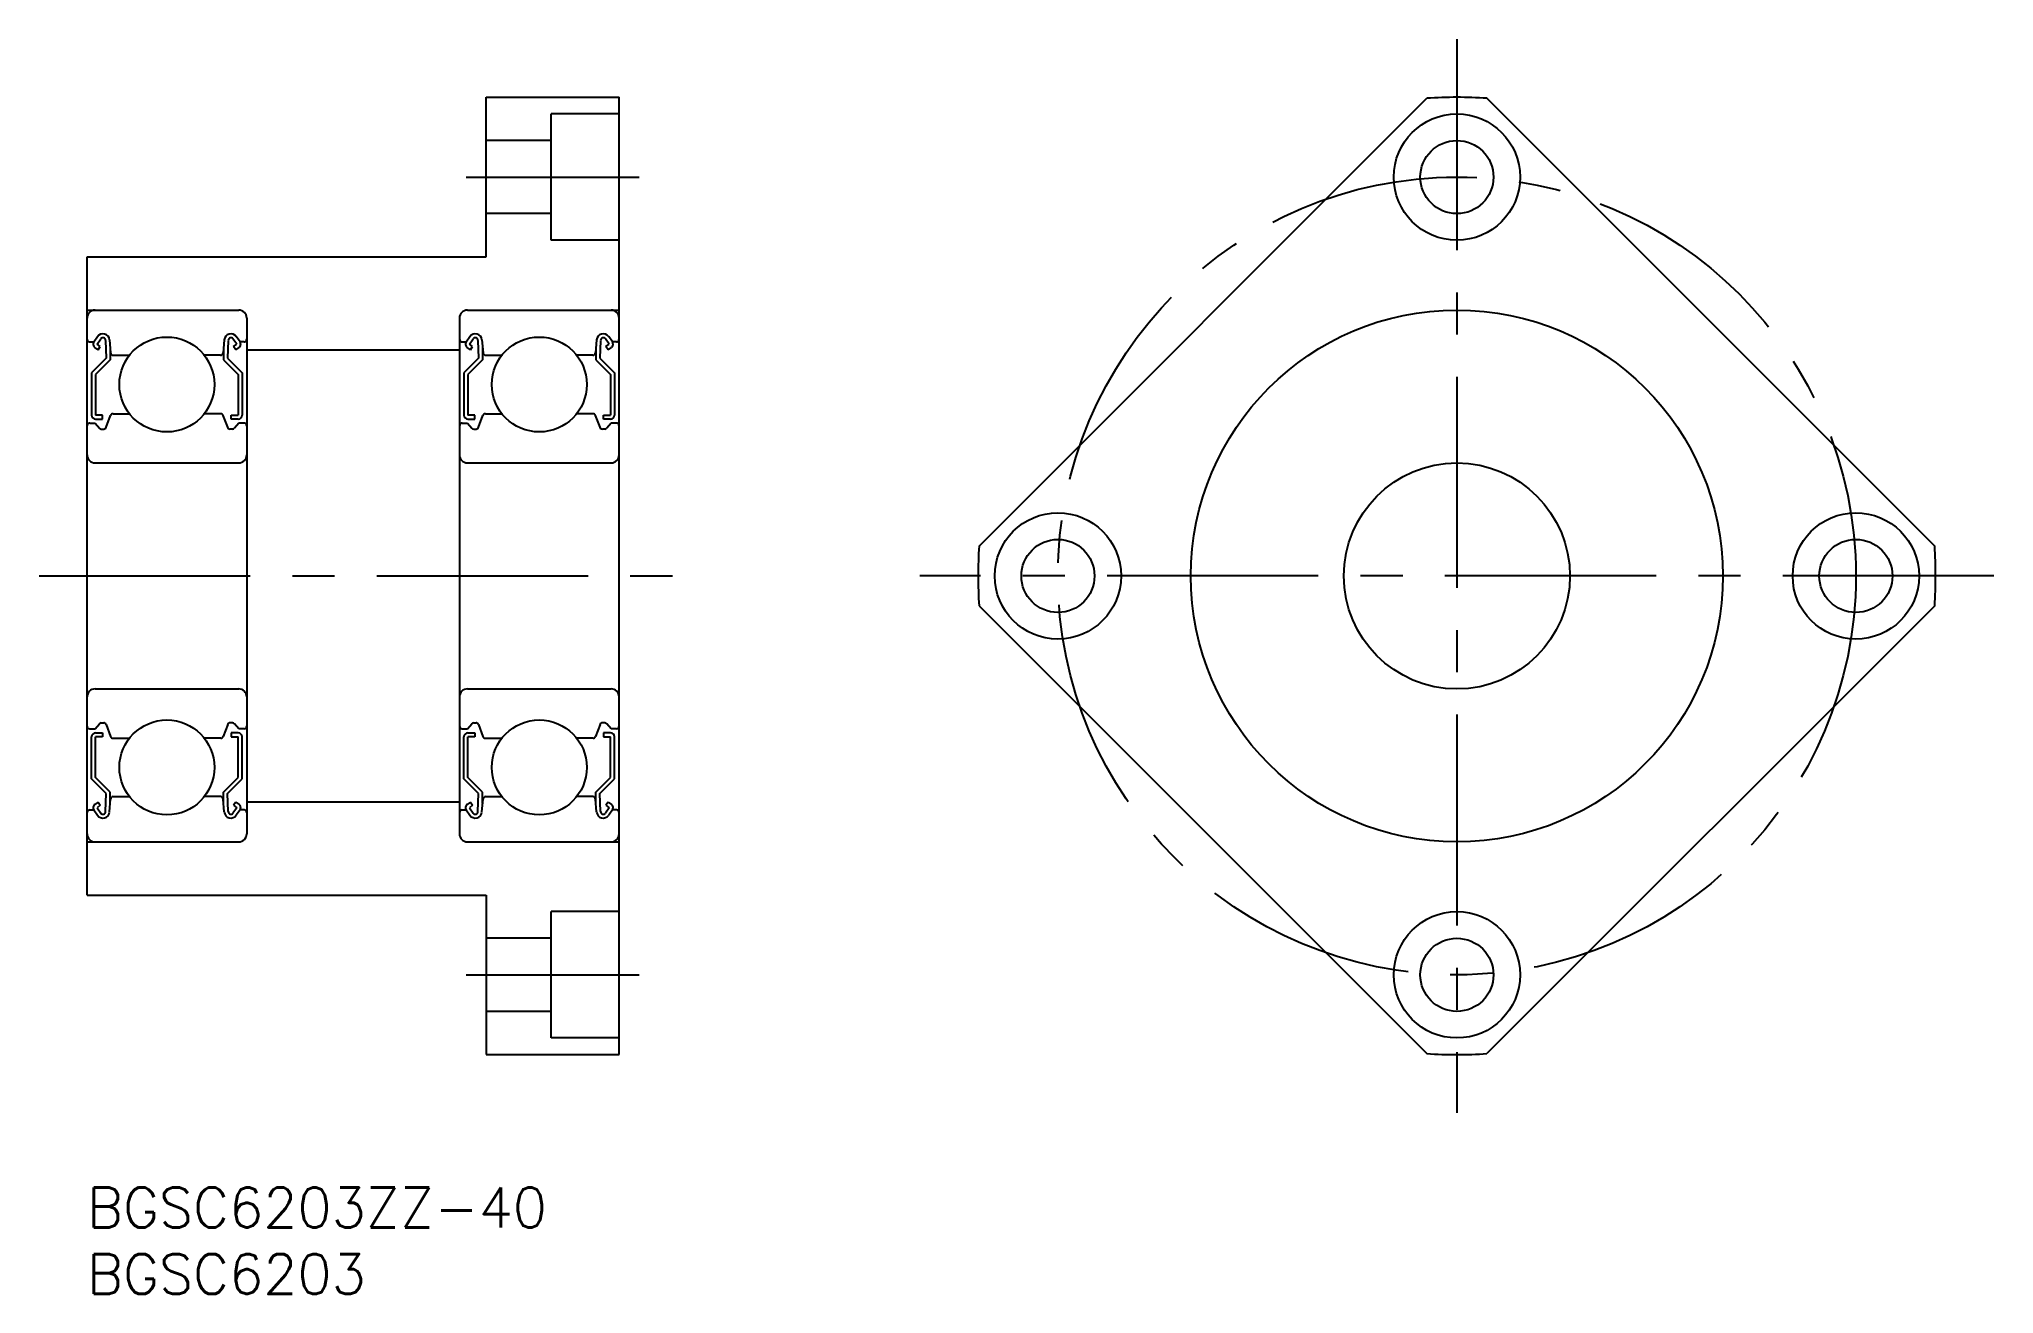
# Model space of a CAD drawing. Extents: x -4 to 143, y -8 to 86.
import ezdxf

# ---------------------------------------------------------------- set-up
doc = ezdxf.new("R2010")
doc.units = 0
doc.header["$LTSCALE"] = 0.5
doc.linetypes.add('CENTER', pattern=[50.8, 31.75, -6.35, 6.35, -6.35])
for name, color, linetype in [('MSM_CENTER', 1, 'CENTER'), ('MSM_CONTINUOUS', 7, 'CONTINUOUS'), ('MSM_PART_NUMBER', 7, 'CONTINUOUS')]:
    doc.layers.add(name, color=color, linetype=linetype)
doc.styles.get("Standard").update_dxf_attribs({"font": 'txt.shx', "height": 3, "bigfont": 'bigfont.shx'})

# ---------------------------------------------------------------- blocks, each defined once
blk = doc.blocks.new('*U1')
at = {"layer": 'MSM_PART_NUMBER'}
blk.add_text('BGSC6203ZZ-40', height=3, dxfattribs=at).set_placement((0, -3))
blk = doc.blocks.new('*U2')
at = {"layer": 'MSM_PART_NUMBER'}
blk.add_text('BGSC6203', height=3, dxfattribs=at).set_placement((0, -8))

msp = doc.modelspace()

# ---------------------------------------------------------------- linework, layer by layer
at = {"layer": 'MSM_CENTER'}
for p, q in [((103, 86.38), (103, 5.62)), ((28.5, 76), (41.5, 76)), ((-3.61, 46), (44.29, 46)), ((143.38, 46), (62.62, 46)), ((28.5, 16), (41.5, 16))]:
    msp.add_line(p, q, dxfattribs=at)
msp.add_circle((103, 46), 30, dxfattribs=at)
at = {"layer": 'MSM_CONTINUOUS'}
for p, q in [((30, 70), (30, 82)), ((30, 82), (40, 82)), ((40, 10), (40, 82)), ((67.07, 48.25), (100.75, 81.93)), ((138.93, 48.25), (105.25, 81.93)), ((34.9, 71.25), (34.9, 80.75)), ((40, 80.75), (34.9, 80.75)), ((34.9, 78.75), (30, 78.75)), ((34.9, 73.25), (30, 73.25)), ((40, 71.25), (34.9, 71.25)), ((0, 70), (30, 70)), ((0, 22), (0, 70)), ((0, 66), (11.4, 66)), ((12, 65.4), (12, 26.6)), ((28, 65.4), (28, 26.6)), ((28.6, 66), (40, 66)), ((0.2, 63.6), (0.5, 63.6)), ((0.5, 63.6), (0.78, 64)), ((0.75, 63.43), (1.03, 63.83)), ((0.99, 63.25), (0.75, 63.43)), ((0.82, 63.01), (0.99, 63.25)), ((1.39, 63.72), (1.44, 62.37)), ((1.69, 63.75), (1.77, 62.78)), ((10.31, 63.75), (10.23, 62.78)), ((10.61, 63.72), (10.56, 62.37)), ((11.25, 63.43), (10.97, 63.83)), ((11.01, 63.25), (11.25, 63.43)), ((11.18, 63.01), (11.01, 63.25)), ((11.5, 63.6), (11.22, 64)), ((11.8, 63.6), (11.5, 63.6)), ((28.2, 63.6), (28.5, 63.6)), ((28.5, 63.6), (28.78, 64)), ((28.75, 63.43), (29.03, 63.83)), ((28.99, 63.25), (28.75, 63.43)), ((28.82, 63.01), (28.99, 63.25)), ((29.39, 63.72), (29.44, 62.37)), ((29.69, 63.75), (29.77, 62.78)), ((38.31, 63.75), (38.23, 62.78)), ((38.61, 63.72), (38.56, 62.37)), ((39.25, 63.43), (38.97, 63.83)), ((39.01, 63.25), (39.25, 63.43)), ((39.18, 63.01), (39.01, 63.25)), ((39.5, 63.6), (39.22, 64)), ((39.8, 63.6), (39.5, 63.6)), ((1.44, 62.37), (0.34, 61.27)), ((0.82, 63.01), (0.57, 63.18)), ((1.74, 62.25), (0.64, 61.15)), ((1.74, 63.12), (1.74, 62.25)), ((1.97, 62.6), (3.19, 62.6)), ((10.03, 62.6), (8.81, 62.6)), ((10.26, 63.12), (10.26, 62.25)), ((10.26, 62.25), (11.36, 61.15)), ((10.56, 62.37), (11.66, 61.27)), ((11.18, 63.01), (11.43, 63.18)), ((12, 63), (28, 63)), ((29.44, 62.37), (28.34, 61.27)), ((28.82, 63.01), (28.57, 63.18)), ((29.74, 62.25), (28.64, 61.15)), ((29.74, 63.12), (29.74, 62.25)), ((29.97, 62.6), (31.19, 62.6)), ((38.03, 62.6), (36.81, 62.6)), ((38.26, 63.12), (38.26, 62.25)), ((38.26, 62.25), (39.36, 61.15)), ((38.56, 62.37), (39.66, 61.27)), ((39.18, 63.01), (39.43, 63.18)), ((0.34, 61.27), (0.34, 58.1)), ((0.64, 61.15), (0.64, 58.1)), ((11.36, 61.15), (11.36, 58.1)), ((11.66, 61.27), (11.66, 58.1)), ((28.34, 61.27), (28.34, 58.1)), ((28.64, 61.15), (28.64, 58.1)), ((39.36, 61.15), (39.36, 58.1)), ((39.66, 61.27), (39.66, 58.1)), ((0.2, 57.5), (0.6, 57.5)), ((0.6, 57.5), (0.92, 57.12)), ((1.16, 58.1), (0.64, 58.1)), ((0.64, 57.8), (1.16, 57.8)), ((1.16, 57.8), (1.16, 58.1)), ((1.43, 57.18), (1.76, 58.07)), ((1.95, 58.2), (3.19, 58.2)), ((10.05, 58.2), (8.81, 58.2)), ((10.57, 57.18), (10.24, 58.07)), ((10.84, 58.1), (11.36, 58.1)), ((10.84, 57.8), (10.84, 58.1)), ((11.36, 57.8), (10.84, 57.8)), ((11.4, 57.5), (11.08, 57.12)), ((11.8, 57.5), (11.4, 57.5)), ((28.2, 57.5), (28.6, 57.5)), ((28.6, 57.5), (28.92, 57.12)), ((29.16, 58.1), (28.64, 58.1)), ((28.64, 57.8), (29.16, 57.8)), ((29.16, 57.8), (29.16, 58.1)), ((29.43, 57.18), (29.76, 58.07)), ((29.95, 58.2), (31.19, 58.2)), ((38.05, 58.2), (36.81, 58.2)), ((38.57, 57.18), (38.24, 58.07)), ((38.84, 58.1), (39.36, 58.1)), ((38.84, 57.8), (38.84, 58.1)), ((39.36, 57.8), (38.84, 57.8)), ((39.4, 57.5), (39.08, 57.12)), ((39.8, 57.5), (39.4, 57.5)), ((1.07, 57.05), (1.25, 57.05)), ((10.93, 57.05), (10.75, 57.05)), ((29.07, 57.05), (29.25, 57.05)), ((38.93, 57.05), (38.75, 57.05)), ((0.6, 54.5), (11.4, 54.5)), ((28.6, 54.5), (39.4, 54.5)), ((67.07, 43.75), (100.75, 10.07)), ((138.93, 43.75), (105.25, 10.07)), ((0.6, 37.5), (11.4, 37.5)), ((28.6, 37.5), (39.4, 37.5)), ((0.2, 34.5), (0.6, 34.5)), ((0.34, 30.73), (0.34, 33.9)), ((0.6, 34.5), (0.92, 34.88)), ((0.64, 34.2), (1.16, 34.2)), ((1.16, 33.9), (0.64, 33.9)), ((0.64, 30.85), (0.64, 33.9)), ((1.07, 34.95), (1.25, 34.95)), ((1.16, 34.2), (1.16, 33.9)), ((1.43, 34.82), (1.76, 33.93)), ((10.57, 34.82), (10.24, 33.93)), ((10.93, 34.95), (10.75, 34.95)), ((11.36, 34.2), (10.84, 34.2)), ((10.84, 34.2), (10.84, 33.9)), ((10.84, 33.9), (11.36, 33.9)), ((11.4, 34.5), (11.08, 34.88)), ((11.36, 30.85), (11.36, 33.9)), ((11.8, 34.5), (11.4, 34.5)), ((11.66, 30.73), (11.66, 33.9)), ((28.2, 34.5), (28.6, 34.5)), ((28.34, 30.73), (28.34, 33.9)), ((28.6, 34.5), (28.92, 34.88)), ((28.64, 34.2), (29.16, 34.2)), ((29.16, 33.9), (28.64, 33.9)), ((28.64, 30.85), (28.64, 33.9)), ((29.07, 34.95), (29.25, 34.95)), ((29.16, 34.2), (29.16, 33.9)), ((29.43, 34.82), (29.76, 33.93)), ((38.57, 34.82), (38.24, 33.93)), ((38.93, 34.95), (38.75, 34.95)), ((39.36, 34.2), (38.84, 34.2)), ((38.84, 34.2), (38.84, 33.9)), ((38.84, 33.9), (39.36, 33.9)), ((39.4, 34.5), (39.08, 34.88)), ((39.36, 30.85), (39.36, 33.9)), ((39.8, 34.5), (39.4, 34.5)), ((39.66, 30.73), (39.66, 33.9)), ((1.95, 33.8), (3.19, 33.8)), ((10.05, 33.8), (8.81, 33.8)), ((29.95, 33.8), (31.19, 33.8)), ((38.05, 33.8), (36.81, 33.8)), ((1.44, 29.63), (0.34, 30.73)), ((1.74, 29.75), (0.64, 30.85)), ((1.39, 28.28), (1.44, 29.63)), ((1.74, 28.88), (1.74, 29.75)), ((1.97, 29.4), (3.19, 29.4)), ((10.03, 29.4), (8.81, 29.4)), ((10.26, 29.75), (11.36, 30.85)), ((10.26, 28.88), (10.26, 29.75)), ((10.56, 29.63), (11.66, 30.73)), ((10.61, 28.28), (10.56, 29.63)), ((29.44, 29.63), (28.34, 30.73)), ((29.74, 29.75), (28.64, 30.85)), ((29.39, 28.28), (29.44, 29.63)), ((29.74, 28.88), (29.74, 29.75)), ((29.97, 29.4), (31.19, 29.4)), ((38.03, 29.4), (36.81, 29.4)), ((38.26, 29.75), (39.36, 30.85)), ((38.26, 28.88), (38.26, 29.75)), ((38.56, 29.63), (39.66, 30.73)), ((38.61, 28.28), (38.56, 29.63)), ((0.2, 28.4), (0.5, 28.4)), ((0.5, 28.4), (0.78, 28)), ((0.82, 28.99), (0.57, 28.82)), ((0.99, 28.75), (0.75, 28.57)), ((0.75, 28.57), (1.03, 28.17)), ((0.82, 28.99), (0.99, 28.75)), ((1.69, 28.25), (1.77, 29.22)), ((10.31, 28.25), (10.23, 29.22)), ((11.25, 28.57), (10.97, 28.17)), ((11.18, 28.99), (11.01, 28.75)), ((11.01, 28.75), (11.25, 28.57)), ((11.18, 28.99), (11.43, 28.82)), ((11.5, 28.4), (11.22, 28)), ((11.8, 28.4), (11.5, 28.4)), ((12, 29), (28, 29)), ((28.2, 28.4), (28.5, 28.4)), ((28.5, 28.4), (28.78, 28)), ((28.82, 28.99), (28.57, 28.82)), ((28.99, 28.75), (28.75, 28.57)), ((28.75, 28.57), (29.03, 28.17)), ((28.82, 28.99), (28.99, 28.75)), ((29.69, 28.25), (29.77, 29.22)), ((38.31, 28.25), (38.23, 29.22)), ((39.25, 28.57), (38.97, 28.17)), ((39.18, 28.99), (39.01, 28.75)), ((39.01, 28.75), (39.25, 28.57)), ((39.18, 28.99), (39.43, 28.82)), ((39.5, 28.4), (39.22, 28)), ((39.8, 28.4), (39.5, 28.4)), ((0, 26), (11.4, 26)), ((28.6, 26), (40, 26)), ((0, 22), (30, 22)), ((30, 22), (30, 10)), ((34.9, 11.25), (34.9, 20.75)), ((40, 20.75), (34.9, 20.75)), ((34.9, 18.75), (30, 18.75)), ((34.9, 13.25), (30, 13.25)), ((40, 11.25), (34.9, 11.25)), ((30, 10), (40, 10))]:
    msp.add_line(p, q, dxfattribs=at)
for centre, radius in [((103, 76), 4.75), ((103, 76), 2.75), ((103, 46), 20), ((6, 60.4), 3.57), ((34, 60.4), 3.57), ((103, 46), 8.5), ((73, 46), 4.75), ((133, 46), 4.75), ((73, 46), 2.75), ((133, 46), 2.75), ((6, 31.6), 3.57), ((34, 31.6), 3.57), ((103, 16), 4.75), ((103, 16), 2.75)]:
    msp.add_circle(centre, radius, dxfattribs=at)
for centre, radius, start, end in [((103, 46), 36, 86.4096, 93.5904), ((0.6, 65.4), 0.6, 90, 180), ((11.4, 65.4), 0.6, 0, 90), ((28.6, 65.4), 0.6, 90, 180), ((39.4, 65.4), 0.6, 0, 90), ((0.2, 63.8), 0.2, 180, 270), ((0.75, 63.43), 0.3, 144.9368, 235.0392), ((1.19, 63.71), 0.5, 5.0652, 144.9368), ((1.19, 63.72), 0.2, 2.1311, 144.9356), ((10.81, 63.71), 0.5, 35.0632, 174.9348), ((10.81, 63.72), 0.2, 35.0644, 177.8689), ((11.25, 63.43), 0.3, 304.9608, 35.0632), ((11.8, 63.8), 0.2, 270, 0), ((28.2, 63.8), 0.2, 180, 270), ((28.75, 63.43), 0.3, 144.9368, 235.0392), ((29.19, 63.71), 0.5, 5.0652, 144.9368), ((29.19, 63.72), 0.2, 2.1311, 144.9356), ((38.81, 63.71), 0.5, 35.0632, 174.9348), ((38.81, 63.72), 0.2, 35.0644, 177.8689), ((39.25, 63.43), 0.3, 304.9608, 35.0632), ((39.8, 63.8), 0.2, 270, 0), ((1.97, 62.8), 0.2, 185.0652, 270), ((10.03, 62.8), 0.2, 270, 354.9348), ((29.97, 62.8), 0.2, 185.0652, 270), ((38.03, 62.8), 0.2, 270, 354.9348), ((0.2, 57.3), 0.2, 90, 180), ((0.64, 58.1), 0.3, 180, 270), ((1.95, 58), 0.2, 90, 159.9702), ((10.05, 58), 0.2, 20.0298, 90), ((11.36, 58.1), 0.3, 270, 0), ((11.8, 57.3), 0.2, 0, 90), ((28.2, 57.3), 0.2, 90, 180), ((28.64, 58.1), 0.3, 180, 270), ((29.95, 58), 0.2, 90, 159.9702), ((38.05, 58), 0.2, 20.0298, 90), ((39.36, 58.1), 0.3, 270, 0), ((39.8, 57.3), 0.2, 0, 90), ((1.07, 57.25), 0.2, 219.9993, 270), ((1.25, 57.25), 0.2, 270, 339.9701), ((10.75, 57.25), 0.2, 200.0299, 270), ((10.93, 57.25), 0.2, 270, 320.0007), ((29.07, 57.25), 0.2, 219.9993, 270), ((29.25, 57.25), 0.2, 270, 339.9701), ((38.75, 57.25), 0.2, 200.0299, 270), ((38.93, 57.25), 0.2, 270, 320.0007), ((0.6, 55.1), 0.6, 180, 270), ((11.4, 55.1), 0.6, 270, 0), ((28.6, 55.1), 0.6, 180, 270), ((39.4, 55.1), 0.6, 270, 0), ((103, 46), 36, 176.4096, 183.5904), ((103, 46), 36, 356.4096, 3.5904), ((0.6, 36.9), 0.6, 90, 180), ((11.4, 36.9), 0.6, 0, 90), ((28.6, 36.9), 0.6, 90, 180), ((39.4, 36.9), 0.6, 0, 90), ((0.2, 34.7), 0.2, 180, 270), ((0.64, 33.9), 0.3, 90, 180), ((1.07, 34.75), 0.2, 90, 140.0007), ((1.25, 34.75), 0.2, 20.0299, 90), ((1.95, 34), 0.2, 200.0298, 270), ((10.05, 34), 0.2, 270, 339.9702), ((10.75, 34.75), 0.2, 90, 159.9701), ((10.93, 34.75), 0.2, 39.9993, 90), ((11.36, 33.9), 0.3, 0, 90), ((11.8, 34.7), 0.2, 270, 0), ((28.2, 34.7), 0.2, 180, 270), ((28.64, 33.9), 0.3, 90, 180), ((29.07, 34.75), 0.2, 90, 140.0007), ((29.25, 34.75), 0.2, 20.0299, 90), ((29.95, 34), 0.2, 200.0298, 270), ((38.05, 34), 0.2, 270, 339.9702), ((38.75, 34.75), 0.2, 90, 159.9701), ((38.93, 34.75), 0.2, 39.9993, 90), ((39.36, 33.9), 0.3, 0, 90), ((39.8, 34.7), 0.2, 270, 0), ((1.97, 29.2), 0.2, 90, 174.9348), ((10.03, 29.2), 0.2, 5.0652, 90), ((29.97, 29.2), 0.2, 90, 174.9348), ((38.03, 29.2), 0.2, 5.0652, 90), ((0.2, 28.2), 0.2, 90, 180), ((0.75, 28.57), 0.3, 124.9608, 215.0632), ((1.19, 28.29), 0.5, 215.0632, 354.9348), ((1.19, 28.28), 0.2, 215.0644, 357.8689), ((10.81, 28.29), 0.5, 185.0652, 324.9368), ((10.81, 28.28), 0.2, 182.1311, 324.9356), ((11.25, 28.57), 0.3, 324.9368, 55.0392), ((11.8, 28.2), 0.2, 0, 90), ((28.2, 28.2), 0.2, 90, 180), ((28.75, 28.57), 0.3, 124.9608, 215.0632), ((29.19, 28.29), 0.5, 215.0632, 354.9348), ((29.19, 28.28), 0.2, 215.0644, 357.8689), ((38.81, 28.29), 0.5, 185.0652, 324.9368), ((38.81, 28.28), 0.2, 182.1311, 324.9356), ((39.25, 28.57), 0.3, 324.9368, 55.0392), ((39.8, 28.2), 0.2, 0, 90), ((0.6, 26.6), 0.6, 180, 270), ((11.4, 26.6), 0.6, 270, 0), ((28.6, 26.6), 0.6, 180, 270), ((39.4, 26.6), 0.6, 270, 0), ((103, 46), 36, 266.4096, 273.5904)]:
    msp.add_arc(centre, radius, start, end, dxfattribs=at)

# ---------------------------------------------------------------- block references
for name in ['*U1', '*U2']:
    msp.add_blockref(name, (0, 0), dxfattribs=at)

doc.saveas('drawing.dxf')
